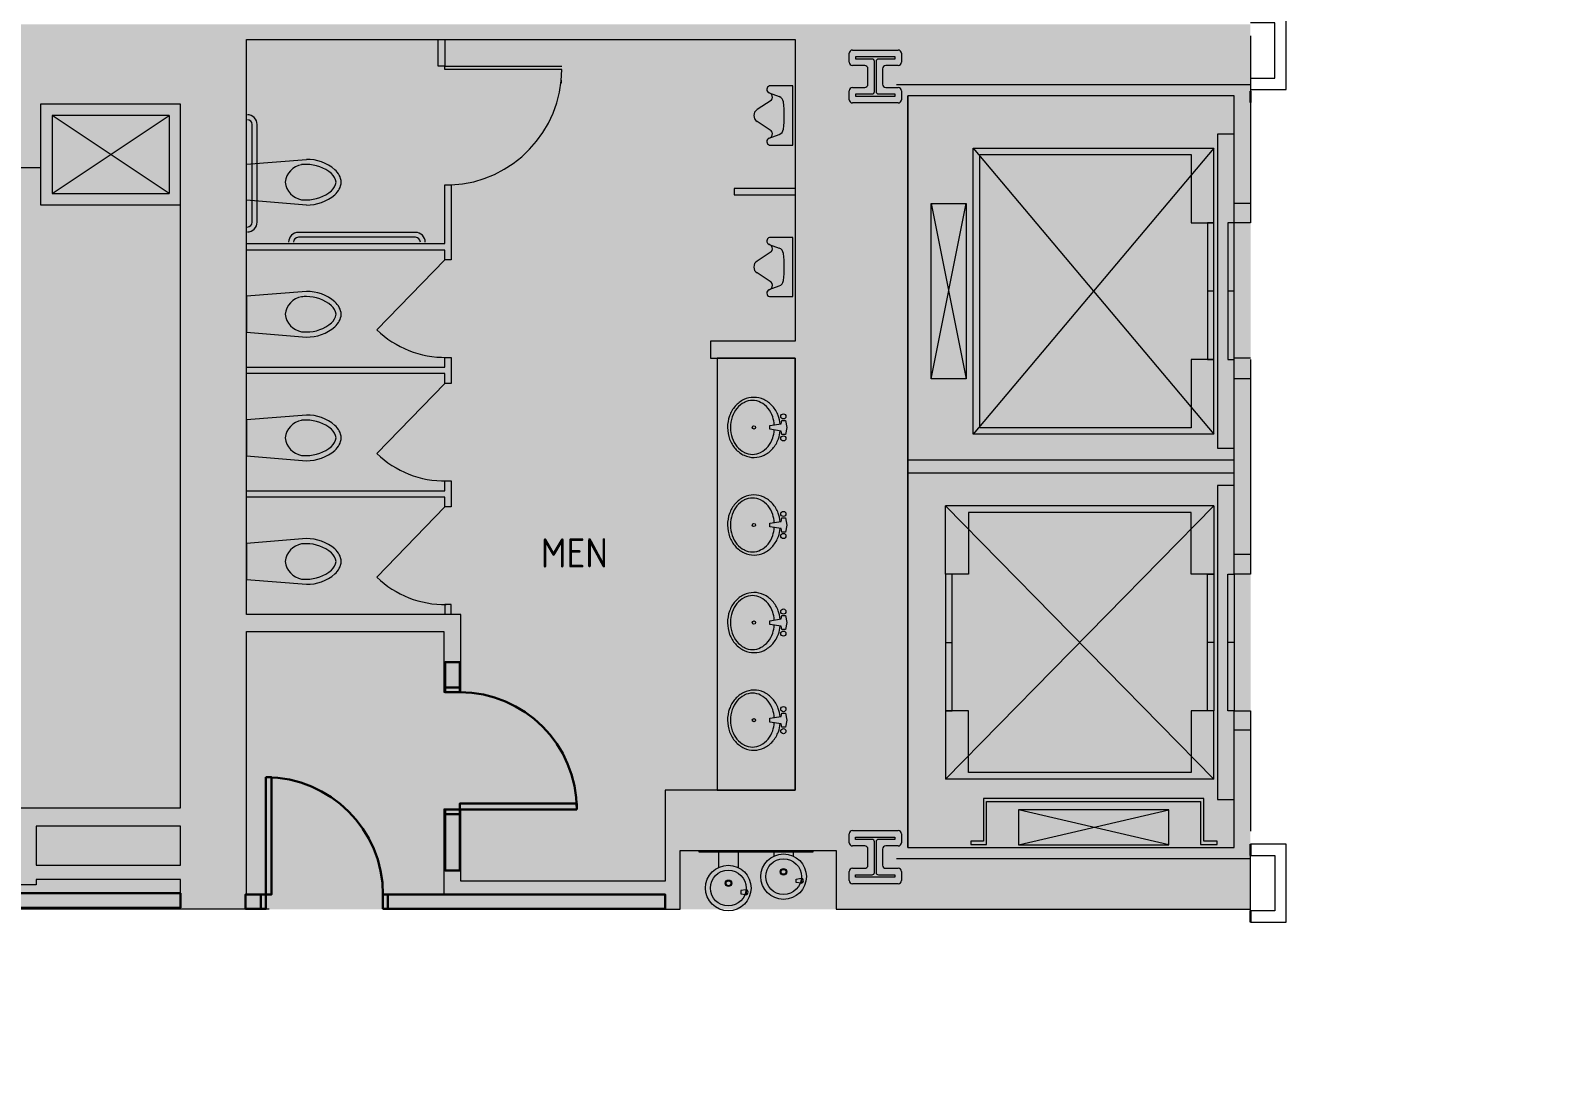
# Model space of a CAD drawing. Header units: inches. Extents: x 1724 to 6154, y -664 to 702.
# Drawn here: x 2659.6 to 3129, y -168.5 to 151.5 of the extents above; entities that cross this region are included whole.
import ezdxf

# ---------------------------------------------------------------- set-up
doc = ezdxf.new("R2010")
doc.units = ezdxf.units.IN
doc.header["$MEASUREMENT"] = 0
for name, color, linetype, lineweight in [('A-DETL-GENF', 92, 'Continuous', 9), ('A-DOOR', 250, 'Continuous', 9), ('A-WALL', 250, 'Continuous', 9), ('A-WALL-PATT', 111, 'Continuous', 13), ('B-BASE', 250, 'Continuous', 9), ('MA-2900-8th-120718_dwg', 250, 'Continuous', 9), ('NABCA_dwg', 8, 'Continuous', 9), ('WB-N-Part', 250, 'Continuous', 9)]:
    doc.layers.add(name, color=color, linetype=linetype, lineweight=lineweight)
doc.styles.add('ISOCP', font='isocp___.ttf', dxfattribs={"height": 9})

# ---------------------------------------------------------------- blocks, each defined once
blk = doc.blocks.new('NABCA_dwg_MA-2900-8th-120718_dwg-2391440-New Construction - Test Fit Plan-2421454-Reflected Ceiling Plan')
at = {"layer": 'A-DOOR'}
h = blk.add_hatch(color=256, dxfattribs=at)
h.paths.add_polyline_path([(-7315.45, -3329.91), (-7310.95, -3329.91), (-7310.95, -3328.41), (-7315.45, -3328.41)], flags=0)
h.paths.add_polyline_path([(-7310.95, -3292.41), (-7310.95, -3290.91), (-7315.45, -3290.91), (-7315.45, -3292.41), (-7315.08, -3292.41)], flags=0)
h = blk.add_hatch(color=256, dxfattribs=at)
h.paths.add_polyline_path([(-7333.07, -3359.04), (-7333.07, -3354.54), (-7334.57, -3354.54), (-7334.57, -3359.04)], flags=0)
h.paths.add_polyline_path([(-7370.57, -3359.04), (-7370.57, -3354.54), (-7372.07, -3354.54), (-7372.07, -3359.04)], flags=0)
at = {"layer": 'A-WALL-PATT', "lineweight": 9}
for points in [[(-7154.96, -3090.6), (-7067.83, -3090.6), (-7067.83, -3087.1), (-7537.19, -3087.1), (-7537.19, -3087.35), (-7759.87, -3087.35), (-7759.87, -3090.6), (-7173.2, -3090.6)], [(-7538.82, -3358.66), (-7396.82, -3358.66), (-7396.82, -3354.16), (-7538.82, -3354.16), (-7538.82, -3357.6)]]:
    blk.add_hatch(color=250, dxfattribs=at).paths.add_polyline_path(points, flags=0)
h = blk.add_hatch(color=250, dxfattribs=at)
h.paths.add_polyline_path([(-7310.95, -3347.16), (-7310.95, -3329.91), (-7315.45, -3329.91), (-7315.45, -3347.16)], flags=0)
h.paths.add_polyline_path([(-7315.45, -3290.91), (-7310.95, -3290.91), (-7310.95, -3283.16), (-7315.45, -3283.16)], flags=0)
h = blk.add_hatch(color=250, dxfattribs=at)
h.paths.add_polyline_path([(-7247.82, -3359.04), (-7247.82, -3354.54), (-7333.07, -3354.54), (-7333.07, -3359.04), (-7252.05, -3359.04)], flags=0)
h.paths.add_polyline_path([(-7376.57, -3359.04), (-7372.07, -3359.04), (-7372.07, -3354.54), (-7376.82, -3354.54), (-7376.82, -3359.04)], flags=0)
at = {"layer": 'B-BASE'}
h = blk.add_hatch(color=256, dxfattribs=at)
h.paths.add_polyline_path([(-7593.5, -3338.14), (-7593.5, -3342.64), (-7598.75, -3342.64), (-7598.75, -3338.14), (-7595, -3338.14)], flags=0)
h.paths.add_polyline_path([(-7376.82, -3359.1), (-7370.57, -3359.1), (-7370.57, -3359.04), (-7376.82, -3359.04), (-7376.82, -3354.54), (-7370.57, -3354.54), (-7370.57, -3354.48), (-7376.57, -3354.48), (-7376.57, -3273.73), (-7315.82, -3273.73), (-7315.82, -3292.39), (-7315.45, -3292.39), (-7315.45, -3283.16), (-7310.95, -3283.16), (-7310.95, -3292.39), (-7310.57, -3292.39), (-7310.57, -3268.48), (-7376.57, -3268.48), (-7376.57, -3091.73), (-7207.85, -3091.73), (-7207.85, -3184.5), (-7233.85, -3184.5), (-7233.85, -3189.75), (-7207.85, -3189.75), (-7207.85, -3322.48), (-7247.82, -3322.48), (-7247.82, -3350.48), (-7310.57, -3350.48), (-7310.57, -3328.39), (-7315.82, -3328.41), (-7315.82, -3354.48), (-7334.57, -3354.48), (-7334.57, -3354.54), (-7247.82, -3354.54), (-7247.82, -3359.04), (-7334.57, -3359.04), (-7334.57, -3359.1), (-7243.2, -3359.1), (-7243.2, -3341.1), (-7195.2, -3341.1), (-7195.2, -3359.1), (-7067.83, -3359.1), (-7067.83, -3298.1), (-7072.83, -3298.1), (-7072.83, -3340.1), (-7173.2, -3340.1), (-7173.2, -3225.1), (-7072.83, -3225.1), (-7072.83, -3256.1), (-7067.83, -3256.1), (-7067.83, -3190.1), (-7072.83, -3190.1), (-7072.83, -3221.1), (-7173.2, -3221.1), (-7173.2, -3109.1), (-7072.83, -3109.1), (-7072.83, -3148.1), (-7067.83, -3148.1), (-7067.83, -3090.6), (-7462.51, -3090.6), (-7462.51, -3091.48), (-7745.1, -3090.61), (-7745.11, -3090.6), (-7759.87, -3090.65), (-7759.87, -3091.1), (-7761.87, -3091.11), (-7761.87, -3182.48), (-7859, -3182.48), (-7859, -3354.54), (-7857.87, -3354.48), (-7857.87, -3187.1), (-7761.87, -3187.1), (-7761.87, -3354.48), (-7815.5, -3354.48), (-7815.5, -3354.54), (-7740.21, -3354.54), (-7740.21, -3116.1), (-7640.21, -3116.1), (-7640.17, -3354.54), (-7640, -3354.54), (-7640, -3359.04), (-7698.21, -3359.04), (-7698.21, -3359.1), (-7632.09, -3359.1), (-7632.09, -3350.85), (-7615.35, -3350.85), (-7615.35, -3359.1), (-7602.73, -3359.1), (-7602.73, -3356.45), (-7593.52, -3356.45), (-7593.52, -3356.39), (-7598.75, -3356.39), (-7598.75, -3351.89), (-7593.43, -3351.89), (-7593.43, -3351.83), (-7599.48, -3351.83), (-7599.48, -3342.7), (-7593.48, -3342.7), (-7593.5, -3338.08), (-7599.48, -3338.08), (-7599.48, -3131.23), (-7439.82, -3131.23), (-7439.82, -3142.6), (-7396.82, -3142.6), (-7396.82, -3327.98), (-7539.48, -3327.98), (-7539.48, -3338.08), (-7557.52, -3338.08), (-7557.5, -3342.7), (-7551.48, -3342.7), (-7551.48, -3351.83), (-7557.48, -3351.83), (-7557.48, -3356.45), (-7551.48, -3356.45), (-7551.48, -3359.1), (-7396.82, -3359.1)], flags=0)
h.paths.add_polyline_path([(-7815.5, -3359.1), (-7734.21, -3359.1), (-7734.25, -3359.04), (-7815.5, -3359.04)], flags=0)
h.paths.add_polyline_path([(-7538.82, -3354.16), (-7549.72, -3350.07), (-7549.98, -3350.33), (-7549.98, -3349.98), (-7537.13, -3349.98), (-7537.99, -3352.1)], flags=0)
h.paths.add_polyline_path([(-7396.82, -3358.66), (-7538.82, -3358.66), (-7538.82, -3354.16), (-7396.82, -3354.16), (-7396.82, -3354.54)], flags=0)
h.paths.add_polyline_path([(-7544.89, -3357.6), (-7549.98, -3357.6), (-7549.98, -3352.1), (-7538.82, -3354.16), (-7548.14, -3357.03), (-7547.22, -3357.2)], flags=0)
h.paths.add_polyline_path([(-7554.5, -3356.39), (-7557.37, -3356.39), (-7557.37, -3351.89), (-7554.5, -3351.92), (-7554.5, -3352.1)], flags=0)
h.paths.add_polyline_path([(-7310.95, -3347.16), (-7315.45, -3347.16), (-7315.45, -3328.41), (-7310.95, -3328.41), (-7310.95, -3341.39)], flags=0)
h.paths.add_polyline_path([(-7396.82, -3345.6), (-7441.17, -3345.6), (-7441.17, -3333.6), (-7396.82, -3333.6), (-7396.82, -3341.39)], flags=0)
h.paths.add_polyline_path([(-7465.31, -3345.6), (-7535.35, -3345.6), (-7535.35, -3333.6), (-7465.31, -3333.6), (-7465.31, -3340.94)], flags=0)
h.paths.add_polyline_path([(-7549.98, -3342.64), (-7557.5, -3342.64), (-7557.5, -3338.14), (-7542.25, -3338.14), (-7542.25, -3342.64), (-7547.22, -3342.64)], flags=0)
h.paths.add_polyline_path([(-7602.98, -3334.58), (-7626.98, -3334.58), (-7626.98, -3257.19), (-7602.98, -3257.19), (-7602.98, -3268.11)], flags=0)
h.paths.add_polyline_path([(-7632.09, -3253.69), (-7632.09, -3184.57), (-7604.32, -3184.57), (-7604.32, -3253.69), (-7626.98, -3253.69)], flags=0)
h.paths.add_polyline_path([(-7629.21, -3181.07), (-7629.21, -3115.13), (-7602.98, -3115.13), (-7602.98, -3181.07), (-7626.98, -3181.07)], flags=0)
h.paths.add_polyline_path([(-7757.21, -3171.83), (-7757.21, -3168.2), (-7749.21, -3143.68), (-7749.21, -3145.6), (-7756.1, -3168.2)], flags=0)
h.paths.add_polyline_path([(-7400.32, -3139.1), (-7436.32, -3139.1), (-7436.32, -3115.1), (-7400.32, -3115.1), (-7400.32, -3132.92)], flags=0)
h.paths.add_polyline_path([(-7599.48, -3125.6), (-7599.48, -3113.6), (-7463.01, -3113.6), (-7463.01, -3125.6), (-7599.32, -3125.6)], flags=0)
h.paths.add_polyline_path([(-7749.21, -3107.1), (-7752.84, -3107.1), (-7752.84, -3101.24), (-7747.86, -3107.1)], flags=0)
at = {"layer": 'A-DOOR', "color": 10, "lineweight": 30, "flags": 128}
for points in [[(-7315.45, -3290.91), (-7315.45, -3292.41), (-7310.95, -3292.41), (-7310.95, -3290.91)], [(-7370.57, -3318.54), (-7368.82, -3318.54), (-7368.82, -3354.54), (-7370.57, -3354.54)], [(-7310.95, -3329.91), (-7310.95, -3328.41), (-7315.45, -3328.41), (-7315.45, -3329.91)], [(-7274.95, -3328.41), (-7274.95, -3326.66), (-7310.95, -3326.66), (-7310.95, -3328.41)], [(-7372.07, -3354.54), (-7370.57, -3354.54), (-7370.57, -3359.04), (-7372.07, -3359.04)], [(-7334.57, -3359.04), (-7334.57, -3354.54), (-7333.07, -3354.54), (-7333.07, -3359.04)]]:
    blk.add_lwpolyline(points, close=True, dxfattribs=at)
at = {"layer": 'A-DOOR', "color": 10, "lineweight": 30}
for centre in [(-7310.95, -3328.41), (-7370.57, -3354.54)]:
    blk.add_arc(centre, 36, 0, 90, dxfattribs=at)
at = {"layer": 'A-WALL', "color": 10, "lineweight": 30}
for p, q in [((-7067.83, -3107.6), (-7067.83, -3111.1)), ((-7067.83, -3339.1), (-7067.83, -3342.6)), ((-7067.83, -3359.6), (-7067.83, -3363.1))]:
    blk.add_line(p, q, dxfattribs=at)
at = {"layer": 'A-WALL', "color": 10, "lineweight": 30, "flags": 128}
for points in [[(-7310.95, -3290.91), (-7310.95, -3283.16), (-7315.45, -3283.16), (-7315.45, -3290.91)], [(-7310.95, -3347.16), (-7310.95, -3329.91), (-7315.45, -3329.91), (-7315.45, -3347.16)], [(-7396.82, -3354.16), (-7538.82, -3354.16), (-7538.82, -3358.66), (-7396.82, -3358.66)], [(-7376.82, -3359.04), (-7372.07, -3359.04), (-7372.07, -3354.54), (-7376.82, -3354.54)], [(-7333.07, -3359.04), (-7247.82, -3359.04), (-7247.82, -3354.54), (-7333.07, -3354.54)]]:
    blk.add_lwpolyline(points, close=True, dxfattribs=at)
at = {"layer": 'B-BASE'}
for p, q in [((-7067.83, -3090.6), (-7067.83, -3107.6)), ((-7191.22, -3098.73), (-7191.22, -3095.98)), ((-7190.22, -3094.98), (-7176.18, -3094.98)), ((-7183.45, -3107.73), (-7183.45, -3098.48)), ((-7182.95, -3098.48), (-7182.95, -3107.73)), ((-7175.18, -3095.98), (-7175.18, -3098.73)), ((-7186.45, -3099.73), (-7190.22, -3099.73)), ((-7185.45, -3105.48), (-7185.45, -3100.73)), ((-7180.95, -3100.73), (-7180.95, -3105.48)), ((-7176.18, -3099.73), (-7179.95, -3099.73)), ((-7279.82, -3104.2), (-7279.82, -3105.2)), ((-7191.22, -3110.23), (-7191.22, -3107.48)), ((-7190.22, -3106.48), (-7186.45, -3106.48)), ((-7179.95, -3106.48), (-7176.18, -3106.48)), ((-7176.7, -3105.6), (-7067.83, -3105.6)), ((-7175.18, -3107.48), (-7175.18, -3110.23)), ((-7176.18, -3111.23), (-7190.22, -3111.23)), ((-7173.2, -3340.1), (-7173.2, -3109.1)), ((-7400.32, -3115.1), (-7436.32, -3115.1)), ((-7374.76, -3147.88), (-7374.76, -3117.88)), ((-7373.26, -3147.88), (-7373.26, -3117.88)), ((-7439.82, -3131.23), (-7599.48, -3131.23)), ((-7067.83, -3142.1), (-7072.83, -3142.1)), ((-7324.57, -3151.04), (-7360.57, -3151.04)), ((-7324.57, -3152.54), (-7360.57, -3152.54)), ((-7315.57, -3159.45), (-7336.44, -3181.01)), ((-7079.08, -3169.1), (-7081.08, -3169.1)), ((-7072.83, -3169.1), (-7074.83, -3169.1)), ((-7067.83, -3189.67), (-7072.83, -3189.67)), ((-7067.83, -3196.1), (-7072.83, -3196.1)), ((-7315.57, -3197.45), (-7336.44, -3219.01)), ((-7072.83, -3221.1), (-7173.2, -3221.1)), ((-7072.83, -3225.1), (-7173.2, -3225.1)), ((-7315.57, -3235.45), (-7336.44, -3257.01)), ((-7079.08, -3235.1), (-7161.58, -3235.1)), ((-7067.83, -3250.1), (-7072.83, -3250.1)), ((-7161.58, -3277.1), (-7159.58, -3277.1)), ((-7079.08, -3277.1), (-7081.08, -3277.1)), ((-7072.83, -3277.1), (-7074.83, -3277.1)), ((-7067.83, -3304.1), (-7072.83, -3304.1)), ((-7191.24, -3338.66), (-7191.24, -3335.91)), ((-7190.24, -3334.91), (-7176.16, -3334.91)), ((-7175.16, -3335.91), (-7175.16, -3338.66)), ((-7186.45, -3339.66), (-7190.24, -3339.66)), ((-7185.45, -3345.54), (-7185.45, -3340.66)), ((-7183.45, -3347.79), (-7183.45, -3338.41)), ((-7182.95, -3338.41), (-7182.95, -3347.79)), ((-7180.95, -3340.66), (-7180.95, -3345.54)), ((-7176.16, -3339.66), (-7179.95, -3339.66)), ((-7190.24, -3346.54), (-7186.45, -3346.54)), ((-7179.95, -3346.54), (-7176.16, -3346.54)), ((-7067.83, -3343.6), (-7176.7, -3343.6)), ((-7191.24, -3350.29), (-7191.24, -3347.54)), ((-7176.16, -3351.29), (-7190.24, -3351.29)), ((-7175.16, -3347.54), (-7175.16, -3350.29)), ((-7370.57, -3359.1), (-7370.57, -3359.04))]:
    blk.add_line(p, q, dxfattribs=at)
at = {"layer": 'B-BASE', "flags": 128}
for points in [[(-7310.95, -3292.39), (-7310.57, -3292.39), (-7310.57, -3268.48), (-7376.57, -3268.48), (-7376.57, -3091.73), (-7207.85, -3091.73), (-7207.85, -3184.5), (-7233.85, -3184.5), (-7233.85, -3189.75), (-7207.85, -3189.75), (-7207.85, -3322.48), (-7207.85, -3189.75), (-7231.85, -3189.75), (-7231.85, -3322.48), (-7207.85, -3322.48), (-7247.82, -3322.48), (-7247.82, -3350.48), (-7310.57, -3350.48), (-7310.57, -3328.39), (-7315.82, -3328.39), (-7315.82, -3354.48), (-7334.57, -3354.48), (-7334.57, -3354.54)], [(-7315.57, -3091.73), (-7315.57, -3099.95), (-7317.57, -3099.95), (-7317.57, -3091.73)], [(-7184.2, -3097.73), (-7189.22, -3097.73), (-7189.22, -3096.98), (-7177.18, -3096.98), (-7177.18, -3097.73), (-7182.2, -3097.73)], [(-7279.57, -3100.95), (-7315.57, -3100.95), (-7315.57, -3099.95), (-7279.57, -3099.95)], [(-7369.51, -3359.1), (-7551.48, -3359.1), (-7551.48, -3356.45), (-7557.48, -3356.45), (-7557.48, -3351.83), (-7551.48, -3351.83), (-7551.48, -3342.7), (-7557.52, -3342.7), (-7557.52, -3338.08), (-7539.48, -3338.08), (-7539.48, -3327.98), (-7396.82, -3327.98), (-7396.82, -3143.4), (-7396.82, -3112.4), (-7396.82, -3111.6), (-7439.82, -3111.6), (-7439.82, -3142.6), (-7396.82, -3142.6)], [(-7182.2, -3108.48), (-7177.18, -3108.48), (-7177.18, -3109.23), (-7189.22, -3109.23), (-7189.22, -3108.48), (-7184.2, -3108.48)], [(-7067.83, -3111.1), (-7067.83, -3113.6), (-7067.83, -3148.1), (-7072.83, -3148.1), (-7074.83, -3148.1), (-7074.83, -3190.1), (-7072.83, -3190.1), (-7072.83, -3148.1), (-7072.83, -3109.1), (-7173.2, -3109.1), (-7173.2, -3340.1), (-7072.83, -3340.1), (-7072.83, -3298.1), (-7074.83, -3298.1), (-7074.83, -3256.1), (-7072.83, -3256.1), (-7072.83, -3298.1), (-7067.83, -3298.1), (-7067.83, -3335.1)], [(-7436.32, -3139.1), (-7400.32, -3115.1), (-7400.32, -3139.1), (-7436.32, -3115.1), (-7436.32, -3139.1), (-7400.32, -3139.1)], [(-7072.83, -3120.83), (-7077.95, -3120.83), (-7077.95, -3169.1), (-7077.95, -3217.37), (-7072.83, -3217.37)], [(-7153.08, -3125.1), (-7079.08, -3213.1), (-7153.08, -3213.1), (-7153.08, -3125.1), (-7079.08, -3125.1), (-7153.08, -3213.1)], [(-7079.08, -3213.1), (-7079.08, -3190.1), (-7086.08, -3190.1), (-7086.08, -3211.1), (-7151.08, -3211.1), (-7151.08, -3127.1), (-7086.08, -3127.1), (-7086.08, -3148.1), (-7079.08, -3148.1), (-7079.08, -3125.1)], [(-7376.57, -3154.45), (-7315.57, -3154.45), (-7315.57, -3136.45), (-7313.57, -3136.45), (-7313.57, -3159.45), (-7315.57, -3159.45), (-7315.57, -3156.45), (-7376.57, -3156.45)], [(-7207.85, -3137.49), (-7226.6, -3137.49), (-7226.6, -3139.49), (-7207.85, -3139.49)], [(-7166.02, -3196.1), (-7166.02, -3142.1), (-7155.27, -3196.1)], [(-7166.02, -3142.1), (-7155.29, -3142.1), (-7155.29, -3196.1), (-7166.02, -3196.1), (-7155.27, -3142.1)], [(-7376.57, -3192.45), (-7315.57, -3192.45), (-7315.57, -3189.45), (-7313.57, -3189.45), (-7313.57, -3197.45), (-7315.57, -3197.45), (-7315.57, -3194.45), (-7376.57, -3194.45)], [(-7067.83, -3190.1), (-7067.83, -3256.1), (-7072.83, -3256.1), (-7072.83, -3190.1)], [(-7376.57, -3230.45), (-7315.57, -3230.45), (-7315.57, -3227.45), (-7313.57, -3227.45), (-7313.57, -3235.45), (-7315.57, -3235.45), (-7315.57, -3232.45), (-7376.57, -3232.45)], [(-7072.83, -3228.83), (-7077.95, -3228.83), (-7077.95, -3277.1), (-7077.95, -3325.37), (-7072.83, -3325.37)], [(-7079.08, -3319.1), (-7161.58, -3319.1), (-7079.08, -3235.1), (-7079.08, -3256.1), (-7086.08, -3256.1), (-7086.08, -3237.1), (-7154.58, -3237.1), (-7154.58, -3256.1), (-7161.58, -3256.1), (-7161.58, -3235.1), (-7079.08, -3319.1), (-7079.08, -3298.1), (-7081.08, -3298.1), (-7081.08, -3256.1), (-7079.08, -3256.1), (-7079.08, -3298.1), (-7086.08, -3298.1), (-7086.08, -3317.1), (-7154.58, -3317.1), (-7154.58, -3298.1), (-7161.58, -3298.1), (-7161.58, -3319.1)], [(-7313.57, -3268.48), (-7313.57, -3265.48), (-7315.57, -3265.48), (-7315.57, -3268.48)], [(-7370.57, -3354.54), (-7370.57, -3354.48), (-7376.57, -3354.48), (-7376.57, -3273.73), (-7315.82, -3273.73), (-7315.82, -3292.39), (-7315.45, -3292.39)], [(-7139.18, -3339.31), (-7092.97, -3339.31), (-7139.18, -3328.56)], [(-7092.97, -3339.31), (-7092.97, -3328.58), (-7139.18, -3328.58), (-7139.18, -3339.31), (-7092.97, -3328.56)], [(-7184.2, -3337.66), (-7189.24, -3337.66), (-7189.24, -3336.91), (-7177.16, -3336.91), (-7177.16, -3337.66), (-7182.2, -3337.66)], [(-7334.57, -3359.04), (-7334.57, -3359.1), (-7243.2, -3359.1), (-7243.2, -3341.1), (-7195.2, -3341.1), (-7195.2, -3359.1), (-7165.93, -3359.1), (-7067.83, -3359.1)], [(-7067.83, -3359.6), (-7067.83, -3354.1), (-7067.83, -3342.6)], [(-7396.82, -3354.16), (-7396.82, -3349.98), (-7441.17, -3349.98), (-7441.17, -3351.6), (-7465.31, -3351.6), (-7465.31, -3349.98), (-7549.98, -3349.98), (-7549.98, -3357.6), (-7538.82, -3357.6)], [(-7182.2, -3348.54), (-7177.16, -3348.54), (-7177.16, -3349.29), (-7189.24, -3349.29), (-7189.24, -3348.54), (-7184.2, -3348.54)]]:
    blk.add_lwpolyline(points, dxfattribs=at)
for points in [[(-7079.08, -3148.1), (-7081.08, -3148.1), (-7081.08, -3190.1), (-7079.08, -3190.1)], [(-7161.58, -3298.1), (-7159.58, -3298.1), (-7159.58, -3256.1), (-7161.58, -3256.1)], [(-7116.08, -3325.03), (-7149.96, -3325.03), (-7149.96, -3338.17), (-7153.84, -3338.17), (-7153.84, -3339.17), (-7148.96, -3339.17), (-7148.96, -3326.03), (-7116.08, -3326.03), (-7083.19, -3326.03), (-7083.19, -3339.17), (-7078.07, -3339.17), (-7078.07, -3338.17), (-7082.19, -3338.17), (-7082.19, -3325.03)], [(-7396.82, -3345.6), (-7396.82, -3333.6), (-7441.17, -3333.6), (-7441.17, -3345.6)]]:
    blk.add_lwpolyline(points, close=True, dxfattribs=at)
at = {"layer": 'B-BASE'}
for centre, radius, start, end in [((-7190.22, -3095.98), 1, 90, 180), ((-7184.2, -3098.48), 0.75, 0, 90), ((-7182.2, -3098.48), 0.75, 90, 180), ((-7176.18, -3095.98), 1, 0, 90), ((-7315.32, -3100.75), 35.75, 272.803, 359.6698), ((-7190.22, -3098.73), 1, 180, 270), ((-7186.45, -3100.73), 1, 0, 90), ((-7179.95, -3100.73), 1, 90, 180), ((-7176.18, -3098.73), 1, 270, 0), ((-7190.22, -3107.48), 1, 90, 180), ((-7186.45, -3105.48), 1, 270, 0), ((-7184.2, -3107.73), 0.75, 270, 0), ((-7182.2, -3107.73), 0.75, 180, 270), ((-7179.95, -3105.48), 1, 180, 270), ((-7176.18, -3107.48), 1, 0, 90), ((-7190.22, -3110.23), 1, 180, 270), ((-7176.18, -3110.23), 1, 270, 0), ((-7376.26, -3117.88), 3, 0, 90), ((-7376.26, -3117.88), 1.5, 0, 90), ((-7376.26, -3147.88), 1.5, 270, 0), ((-7376.26, -3147.88), 3, 270, 0), ((-7360.57, -3154.04), 3, 90, 180), ((-7360.57, -3154.04), 1.5, 90, 180), ((-7324.57, -3154.04), 3, 0, 90), ((-7324.57, -3154.04), 1.5, 0, 90), ((-7315.57, -3159.45), 30, 225.9307, 270.9307), ((-7315.57, -3197.45), 30, 225.9307, 270.9307), ((-7315.57, -3235.45), 30, 225.9307, 270.9307), ((-7190.24, -3335.91), 1, 90, 180), ((-7184.2, -3338.41), 0.75, 0, 90), ((-7182.2, -3338.41), 0.75, 90, 180), ((-7176.16, -3335.91), 1, 0, 90), ((-7190.24, -3338.66), 1, 180, 270), ((-7186.45, -3340.66), 1, 0, 90), ((-7179.95, -3340.66), 1, 90, 180), ((-7176.16, -3338.66), 1, 270, 0), ((-7190.24, -3347.54), 1, 90, 180), ((-7186.45, -3345.54), 1, 270, 0), ((-7179.95, -3345.54), 1, 180, 270), ((-7176.16, -3347.54), 1, 0, 90), ((-7190.24, -3350.29), 1, 180, 270), ((-7184.2, -3347.79), 0.75, 270, 0), ((-7182.2, -3347.79), 0.75, 180, 270), ((-7176.16, -3350.29), 1, 270, 0)]:
    blk.add_arc(centre, radius, start, end, dxfattribs=at)
at = {"layer": 'MA-2900-8th-120718_dwg'}
for p, q in [((-7215.19, -3110.44), (-7219.5, -3113.29)), ((-7215.78, -3108.15), (-7212.72, -3109.29)), ((-7215.19, -3119.77), (-7219.5, -3116.93)), ((-7215.78, -3122.07), (-7212.72, -3120.92)), ((-7215.78, -3154.72), (-7212.72, -3155.87)), ((-7215.19, -3157.02), (-7219.5, -3159.86)), ((-7215.19, -3166.35), (-7219.5, -3163.5)), ((-7215.78, -3168.64), (-7212.72, -3167.5)), ((-7231.39, -3341.6), (-7231.39, -3346.28)), ((-7225.39, -3341.6), (-7225.39, -3346.28)), ((-7214.39, -3341.6), (-7214.39, -3342.78)), ((-7208.39, -3341.6), (-7208.39, -3342.78))]:
    blk.add_line(p, q, dxfattribs=at)
at = {"layer": 'MA-2900-8th-120718_dwg', "flags": 128}
for points in [[(-7215.7, -3124.2), (-7208.59, -3124.2), (-7208.59, -3115.11), (-7208.59, -3106.01), (-7215.7, -3106.01)], [(-7358.11, -3142.62), (-7376.57, -3141.13), (-7376.57, -3130.07), (-7358.11, -3128.58)], [(-7215.7, -3170.78), (-7208.59, -3170.78), (-7208.59, -3161.68), (-7208.59, -3152.59), (-7215.7, -3152.59)], [(-7358.11, -3169.18), (-7376.57, -3170.67), (-7376.57, -3181.73), (-7358.11, -3183.22)], [(-7358.11, -3207.18), (-7376.57, -3208.67), (-7376.57, -3219.73), (-7358.11, -3221.22)], [(-7358.11, -3245.18), (-7376.57, -3246.67), (-7376.57, -3257.73), (-7358.11, -3259.22)]]:
    blk.add_lwpolyline(points, dxfattribs=at)
for points in [[(-7215.57, -3211.56), (-7215.57, -3210.42), (-7212.15, -3209.87), (-7211.88, -3208.82), (-7210.79, -3208.82), (-7210.42, -3210.99), (-7210.79, -3213.16), (-7211.88, -3213.16), (-7212.15, -3212.11)], [(-7215.57, -3241.56), (-7215.57, -3240.42), (-7212.15, -3239.87), (-7211.88, -3238.82), (-7210.79, -3238.82), (-7210.42, -3240.99), (-7210.79, -3243.16), (-7211.88, -3243.16), (-7212.15, -3242.11)], [(-7215.57, -3271.56), (-7215.57, -3270.42), (-7212.15, -3269.87), (-7211.88, -3268.82), (-7210.79, -3268.82), (-7210.42, -3270.99), (-7210.79, -3273.16), (-7211.88, -3273.16), (-7212.15, -3272.11)], [(-7215.57, -3301.56), (-7215.57, -3300.42), (-7212.15, -3299.87), (-7211.88, -3298.82), (-7210.79, -3298.82), (-7210.42, -3300.99), (-7210.79, -3303.16), (-7211.88, -3303.16), (-7212.15, -3302.11)], [(-7237.39, -3341.1), (-7202.39, -3341.1), (-7202.39, -3341.6), (-7237.39, -3341.6)], [(-7207.53, -3349.85), (-7206.03, -3349.6), (-7205.83, -3349.85), (-7205.83, -3350.85), (-7206.03, -3351.1), (-7207.53, -3350.85)], [(-7223.03, -3353.1), (-7224.53, -3353.35), (-7224.53, -3354.35), (-7223.03, -3354.6), (-7222.83, -3354.35), (-7222.83, -3353.35)]]:
    blk.add_lwpolyline(points, close=True, dxfattribs=at)
at = {"layer": 'MA-2900-8th-120718_dwg'}
for centre, radius in [((-7220.51, -3210.99), 0.5), ((-7211.46, -3207.6), 0.787), ((-7211.46, -3214.37), 0.787), ((-7211.46, -3237.6), 0.787), ((-7220.51, -3240.99), 0.5), ((-7211.46, -3244.37), 0.787), ((-7211.46, -3267.6), 0.787), ((-7220.51, -3270.99), 0.5), ((-7211.46, -3274.37), 0.787), ((-7211.46, -3297.6), 0.787), ((-7220.51, -3300.99), 0.5), ((-7211.46, -3304.37), 0.787), ((-7211.39, -3349.1), 7), ((-7228.39, -3352.6), 7), ((-7228.39, -3352.6), 5.5), ((-7211.39, -3349.1), 5.5), ((-7211.39, -3347.6), 1), ((-7211.39, -3347.6), 0.75), ((-7228.33, -3351.13), 1), ((-7228.33, -3351.13), 0.75)]:
    blk.add_circle(centre, radius, dxfattribs=at)
for centre, radius, start, end in [((-7215.43, -3107.09), 1.11, 103.7769, 251.6863), ((-7216.23, -3109.51), 1.44, 38.2335, 71.6863), ((-7216.2, -3109.48), 1.39, 316.4417, 38.2335), ((-7213.42, -3111.17), 2, 6.7358, 69.5392), ((-7249.09, -3115.38), 37.93, 0.4105, 6.7358), ((-7218.66, -3114.95), 1.86, 116.8224, 184.8537), ((-7218.66, -3115.26), 1.86, 175.1463, 243.1776), ((-7249.09, -3114.83), 37.93, 353.2642, 359.5895), ((-7216.23, -3120.7), 1.44, 288.3137, 321.7665), ((-7216.2, -3120.73), 1.39, 321.7665, 43.5583), ((-7213.42, -3119.05), 2, 290.4608, 353.2642), ((-7215.43, -3123.12), 1.11, 108.3137, 256.2231), ((-7358.49, -3136.29), 6.17, 100.0736, 173.6139), ((-7357.77, -3169.35), 39.18, 90.47, 92.6224), ((-7357.92, -3141.66), 13.08, 49.1906, 90.8431), ((-7357.92, -3141.66), 11.49, 49.1906, 90.8431), ((-7358.49, -3134.91), 6.17, 186.3861, 259.9264), ((-7353.16, -3136.16), 4.22, 7.5933, 49.1906), ((-7353.16, -3135.04), 4.22, 310.8094, 352.4067), ((-7353.16, -3136.16), 5.81, 5.5091, 49.1906), ((-7353.16, -3135.04), 5.81, 310.8094, 354.4909), ((-7357.92, -3129.54), 13.08, 269.1568, 310.8094), ((-7357.92, -3129.54), 11.49, 269.1568, 310.8094), ((-7357.77, -3101.85), 39.18, 267.3775, 269.53), ((-7215.43, -3153.67), 1.11, 103.7769, 251.6863), ((-7216.23, -3156.09), 1.44, 38.2335, 71.6863), ((-7216.2, -3156.06), 1.39, 316.4417, 38.2335), ((-7213.42, -3157.74), 2, 6.7358, 69.5392), ((-7249.09, -3161.95), 37.93, 0.4105, 6.7358), ((-7218.66, -3161.52), 1.86, 116.8224, 184.8537), ((-7218.66, -3161.84), 1.86, 175.1463, 243.1776), ((-7249.09, -3161.41), 37.93, 353.2642, 359.5895), ((-7215.43, -3169.7), 1.11, 108.3137, 256.2231), ((-7216.23, -3167.28), 1.44, 288.3137, 321.7665), ((-7216.2, -3167.31), 1.39, 321.7665, 43.5583), ((-7213.42, -3165.62), 2, 290.4608, 353.2642), ((-7358.49, -3176.89), 6.17, 100.0736, 173.6139), ((-7357.77, -3209.95), 39.18, 90.47, 92.6225), ((-7357.92, -3182.26), 13.08, 49.1906, 90.8432), ((-7357.92, -3182.26), 11.49, 49.1906, 90.8432), ((-7353.16, -3176.76), 4.22, 7.5933, 49.1906), ((-7353.16, -3176.76), 5.81, 5.5091, 49.1906), ((-7358.49, -3175.52), 6.17, 186.3861, 259.9264), ((-7353.16, -3175.64), 4.22, 310.8094, 352.4067), ((-7353.16, -3175.64), 5.81, 310.8094, 354.4909), ((-7357.77, -3142.46), 39.18, 267.3776, 269.53), ((-7357.92, -3170.14), 13.08, 269.1569, 310.8094), ((-7357.92, -3170.14), 11.49, 269.1569, 310.8094), ((-7220.51, -3208.93), 7.18, 90.3147, 115.5284), ((-7220.51, -3208.93), 7.18, 65.1011, 90.3147), ((-7219.29, -3210.57), 9.26, 138.9765, 160.2937), ((-7219.21, -3210.43), 8.39, 140.8524, 161.3662), ((-7220.03, -3209.92), 8.28, 115.5284, 138.9765), ((-7220.27, -3209.56), 7.02, 116.9681, 140.8524), ((-7220.95, -3208.23), 5.53, 90, 116.9681), ((-7220.95, -3208.23), 5.53, 63.0319, 90), ((-7221.62, -3209.56), 7.02, 39.1476, 63.0319), ((-7220.97, -3209.93), 8.28, 41.6529, 65.1011), ((-7222.68, -3210.43), 8.39, 18.6338, 39.1476), ((-7221.7, -3210.58), 9.26, 20.3357, 41.6529), ((-7358.49, -3214.89), 6.17, 100.0736, 173.6139), ((-7357.77, -3247.95), 39.18, 90.47, 92.6225), ((-7357.92, -3220.26), 13.08, 49.1906, 90.8432), ((-7357.92, -3220.26), 11.49, 49.1906, 90.8432), ((-7353.16, -3214.76), 5.81, 5.5091, 49.1906), ((-7218.14, -3210.98), 10.48, 160.2937, 180.3147), ((-7218.14, -3210.98), 10.48, 180.3147, 200.3357), ((-7217.54, -3210.99), 10.15, 161.3662, 180), ((-7217.54, -3210.99), 10.15, 180, 198.6338), ((-7224.35, -3210.99), 10.15, 4.4347, 18.6338), ((-7222.85, -3211), 10.48, 5.9826, 20.3357), ((-7358.49, -3213.52), 6.17, 186.3861, 259.9264), ((-7353.16, -3214.76), 4.22, 7.5933, 49.1906), ((-7353.16, -3213.64), 4.22, 310.8094, 352.4067), ((-7353.16, -3213.64), 5.81, 310.8094, 354.4909), ((-7219.29, -3211.4), 9.26, 200.3357, 221.6529), ((-7219.21, -3211.55), 8.39, 198.6338, 219.1476), ((-7222.68, -3211.55), 8.39, 320.8524, 341.3662), ((-7224.35, -3210.99), 10.15, 341.3662, 355.5653), ((-7221.7, -3211.42), 9.26, 318.9765, 340.2937), ((-7222.85, -3211), 10.48, 340.2937, 354.1778), ((-7357.77, -3180.46), 39.18, 267.3776, 269.53), ((-7357.92, -3208.14), 13.08, 269.1569, 310.8094), ((-7357.92, -3208.14), 11.49, 269.1569, 310.8094), ((-7220.02, -3212.05), 8.28, 221.6529, 245.1011), ((-7220.27, -3212.41), 7.02, 219.1476, 243.0319), ((-7220.48, -3213.05), 7.18, 245.1011, 270.3147), ((-7220.95, -3213.74), 5.53, 243.0319, 270), ((-7220.95, -3213.74), 5.53, 270, 296.9681), ((-7220.48, -3213.05), 7.18, 270.3147, 295.5284), ((-7221.62, -3212.41), 7.02, 296.9681, 320.8524), ((-7220.96, -3212.06), 8.28, 295.5284, 318.9765), ((-7219.29, -3240.57), 9.26, 138.9765, 160.2937), ((-7220.03, -3239.92), 8.28, 115.5284, 138.9765), ((-7220.27, -3239.56), 7.02, 116.9681, 140.8524), ((-7220.51, -3238.93), 7.18, 90.3147, 115.5284), ((-7220.95, -3238.23), 5.53, 90, 116.9681), ((-7220.95, -3238.23), 5.53, 63.0319, 90), ((-7220.51, -3238.93), 7.18, 65.1011, 90.3147), ((-7221.62, -3239.56), 7.02, 39.1476, 63.0319), ((-7220.97, -3239.93), 8.28, 41.6529, 65.1011), ((-7221.7, -3240.58), 9.26, 20.3357, 41.6529), ((-7218.14, -3240.98), 10.48, 160.2937, 180.3147), ((-7217.54, -3240.99), 10.15, 161.3662, 180), ((-7219.21, -3240.43), 8.39, 140.8524, 161.3662), ((-7222.68, -3240.43), 8.39, 18.6338, 39.1476), ((-7224.35, -3240.99), 10.15, 4.4347, 18.6338), ((-7222.85, -3241), 10.48, 5.9826, 20.3357), ((-7218.14, -3240.98), 10.48, 180.3147, 200.3357), ((-7217.54, -3240.99), 10.15, 180, 198.6338), ((-7224.35, -3240.99), 10.15, 341.3662, 355.5653), ((-7222.85, -3241), 10.48, 340.2937, 354.1778), ((-7358.49, -3252.89), 6.17, 100.0736, 173.6139), ((-7357.77, -3285.95), 39.18, 90.47, 92.6225), ((-7357.92, -3258.26), 13.08, 49.1906, 90.8432), ((-7357.92, -3258.26), 11.49, 49.1906, 90.8432), ((-7353.16, -3252.76), 5.81, 5.5091, 49.1906), ((-7219.29, -3241.4), 9.26, 200.3357, 221.6529), ((-7219.21, -3241.55), 8.39, 198.6338, 219.1476), ((-7220.02, -3242.05), 8.28, 221.6529, 245.1011), ((-7220.27, -3242.41), 7.02, 219.1476, 243.0319), ((-7220.95, -3243.74), 5.53, 243.0319, 270), ((-7220.95, -3243.74), 5.53, 270, 296.9681), ((-7221.62, -3242.41), 7.02, 296.9681, 320.8524), ((-7220.96, -3242.06), 8.28, 295.5284, 318.9765), ((-7222.68, -3241.55), 8.39, 320.8524, 341.3662), ((-7221.7, -3241.42), 9.26, 318.9765, 340.2937), ((-7358.49, -3251.52), 6.17, 186.3861, 259.9264), ((-7353.16, -3252.76), 4.22, 7.5933, 49.1906), ((-7353.16, -3251.64), 4.22, 310.8094, 352.4067), ((-7353.16, -3251.64), 5.81, 310.8094, 354.4909), ((-7220.48, -3243.05), 7.18, 245.1011, 270.3147), ((-7220.48, -3243.05), 7.18, 270.3147, 295.5284), ((-7357.77, -3218.46), 39.18, 267.3776, 269.53), ((-7357.92, -3246.14), 13.08, 269.1569, 310.8094), ((-7357.92, -3246.14), 11.49, 269.1569, 310.8094), ((-7220.03, -3269.92), 8.28, 115.5284, 138.9765), ((-7220.51, -3268.93), 7.18, 90.3147, 115.5284), ((-7220.95, -3268.23), 5.53, 90, 116.9681), ((-7220.95, -3268.23), 5.53, 63.0319, 90), ((-7220.51, -3268.93), 7.18, 65.1011, 90.3147), ((-7220.97, -3269.93), 8.28, 41.6529, 65.1011), ((-7218.14, -3270.98), 10.48, 160.2937, 180.3147), ((-7219.29, -3270.57), 9.26, 138.9765, 160.2937), ((-7219.21, -3270.43), 8.39, 140.8524, 161.3662), ((-7220.27, -3269.56), 7.02, 116.9681, 140.8524), ((-7221.62, -3269.56), 7.02, 39.1476, 63.0319), ((-7222.68, -3270.43), 8.39, 18.6338, 39.1476), ((-7221.7, -3270.58), 9.26, 20.3357, 41.6529), ((-7222.85, -3271), 10.48, 5.9826, 20.3357), ((-7218.14, -3270.98), 10.48, 180.3147, 200.3357), ((-7217.54, -3270.99), 10.15, 161.3662, 180), ((-7217.54, -3270.99), 10.15, 180, 198.6338), ((-7224.35, -3270.99), 10.15, 4.4347, 18.6338), ((-7224.35, -3270.99), 10.15, 341.3662, 355.5653), ((-7222.85, -3271), 10.48, 340.2937, 354.1778), ((-7219.29, -3271.4), 9.26, 200.3357, 221.6529), ((-7219.21, -3271.55), 8.39, 198.6338, 219.1476), ((-7220.27, -3272.41), 7.02, 219.1476, 243.0319), ((-7221.62, -3272.41), 7.02, 296.9681, 320.8524), ((-7222.68, -3271.55), 8.39, 320.8524, 341.3662), ((-7221.7, -3271.42), 9.26, 318.9765, 340.2937), ((-7220.02, -3272.05), 8.28, 221.6529, 245.1011), ((-7220.48, -3273.05), 7.18, 245.1011, 270.3147), ((-7220.95, -3273.74), 5.53, 243.0319, 270), ((-7220.95, -3273.74), 5.53, 270, 296.9681), ((-7220.48, -3273.05), 7.18, 270.3147, 295.5284), ((-7220.96, -3272.06), 8.28, 295.5284, 318.9765), ((-7219.29, -3300.57), 9.26, 138.9765, 160.2937), ((-7219.21, -3300.43), 8.39, 140.8524, 161.3662), ((-7220.03, -3299.92), 8.28, 115.5284, 138.9765), ((-7220.27, -3299.56), 7.02, 116.9681, 140.8524), ((-7220.51, -3298.93), 7.18, 90.3147, 115.5284), ((-7220.95, -3298.23), 5.53, 90, 116.9681), ((-7220.95, -3298.23), 5.53, 63.0319, 90), ((-7220.51, -3298.93), 7.18, 65.1011, 90.3147), ((-7221.62, -3299.56), 7.02, 39.1476, 63.0319), ((-7220.97, -3299.93), 8.28, 41.6529, 65.1011), ((-7222.68, -3300.43), 8.39, 18.6338, 39.1476), ((-7221.7, -3300.58), 9.26, 20.3357, 41.6529), ((-7218.14, -3300.98), 10.48, 160.2937, 180.3147), ((-7217.54, -3300.99), 10.15, 161.3662, 180), ((-7224.35, -3300.99), 10.15, 4.4347, 18.6338), ((-7222.85, -3301), 10.48, 5.9826, 20.3357), ((-7218.14, -3300.98), 10.48, 180.3147, 200.3357), ((-7219.29, -3301.4), 9.26, 200.3357, 221.6529), ((-7217.54, -3300.99), 10.15, 180, 198.6338), ((-7219.21, -3301.55), 8.39, 198.6338, 219.1476), ((-7222.68, -3301.55), 8.39, 320.8524, 341.3662), ((-7224.35, -3300.99), 10.15, 341.3662, 355.5653), ((-7221.7, -3301.42), 9.26, 318.9765, 340.2937), ((-7222.85, -3301), 10.48, 340.2937, 354.1778), ((-7220.02, -3302.05), 8.28, 221.6529, 245.1011), ((-7220.27, -3302.41), 7.02, 219.1476, 243.0319), ((-7220.48, -3303.05), 7.18, 245.1011, 270.3147), ((-7220.95, -3303.74), 5.53, 243.0319, 270), ((-7220.95, -3303.74), 5.53, 270, 296.9681), ((-7220.48, -3303.05), 7.18, 270.3147, 295.5284), ((-7221.62, -3302.41), 7.02, 296.9681, 320.8524), ((-7220.96, -3302.06), 8.28, 295.5284, 318.9765), ((-7206.03, -3350.35), 0.75, 270.0012, 89.9988), ((-7223.03, -3353.85), 0.75, 270.0012, 89.9988)]:
    blk.add_arc(centre, radius, start, end, dxfattribs=at)
at = {"layer": 'WB-N-Part', "flags": 128}
for points in [[(-7067.83, -3107.1), (-7056.83, -3107.1), (-7056.83, -3083.1), (-7062.33, -3083.1)], [(-7067.83, -3103.6), (-7060.33, -3103.6), (-7060.33, -3086.6), (-7067.83, -3086.6)], [(-7067.83, -3363.1), (-7056.83, -3363.1), (-7056.83, -3339.1), (-7067.83, -3339.1)], [(-7067.83, -3342.6), (-7060.33, -3342.6), (-7060.33, -3359.6), (-7067.83, -3359.6)]]:
    blk.add_lwpolyline(points, dxfattribs=at)
at = {"layer": 'B-BASE', "color": 7, "insert": (-7275.71, -3245.08), "char_height": 9, "width": 29.0344, "attachment_point": 2, "line_spacing_factor": 1.478621, "style": 'ISOCP'}
blk.add_mtext('MEN', dxfattribs=at)
blk = doc.blocks.new('NABCA_dwg-2391440-Reflected Ceiling Plan')
blk.add_blockref('NABCA_dwg_MA-2900-8th-120718_dwg-2391440-New Construction - Test Fit Plan-2421454-Reflected Ceiling Plan', (10102.48, 3240.5))

msp = doc.modelspace()

# ---------------------------------------------------------------- hatches: boundary and pattern name
at = {"layer": 'A-DETL-GENF'}
h = msp.add_hatch(color=9, dxfattribs=at)
h.paths.add_polyline_path([(4155.65, -656.64), (4227.27, -656.64), (4227.27, -625.6), (4226.77, -625.6), (4226.77, -614.1), (4238.9, -614.1), (4238.9, -630.43), (4255.6, -630.43), (4255.6, -645.98), (4344.65, -645.98), (4344.65, -656.1), (4344.27, -656.1), (4344.27, -656.64), (4523.27, -656.64), (4523.27, 227.4), (4521.65, 227.4), (4521.65, 226.9), (4512.65, 226.9), (4512.65, 279.65), (4498.65, 279.65), (4498.65, 285.65), (4502.27, 285.65), (4502.27, 289.15), (4498.65, 289.15), (4498.65, 295.15), (4512.65, 295.15), (4512.65, 347.9), (4522.77, 347.9), (4522.77, 347.4), (4523.27, 347.4), (4523.27, 693.36), (2951.02, 693.36), (2951.02, 690.9), (2965.27, 690.9), (2965.28, 683.4), (2965.57, 682.82), (2965.57, 674.27), (2961.1, 674.27), (2961.1, 670.9), (2951.02, 670.9), (2951.02, 216.9), (3031.16, 216.9), (3031.16, 215.4), (3960.02, 215.4), (3960.02, 129.86), (3958.27, 129.86), (3958.27, 128.36), (3960.02, 128.36), (3960.02, 43.36), (3958.82, 43.36), (3958.82, 35.36), (3960.02, 35.36), (3960.02, -118.6), (3767.91, -118.64), (3767.91, -176.64), (4031.27, -176.64), (4031.27, -656.64), (4137.44, -656.64)], flags=0)
h.paths.add_polyline_path([(4167.27, -656.1), (4133.27, -656.1), (4133.27, -648.6), (4132.9, -648.6), (4132.9, -639.48), (4137.44, -639.48), (4137.44, -633.43), (4155.65, -633.43), (4155.65, -614.01), (4167.65, -614.01), (4167.65, -625.6), (4167.27, -625.6), (4167.27, -648.6)], flags=0)
h.paths.add_polyline_path([(4516.57, -650.1), (4496.9, -650.1), (4496.9, -630.1), (4516.77, -630.1), (4516.77, -650.1)], flags=0)
h.paths.add_polyline_path([(2286.86, -118.6), (2286.99, -118.6), (2286.99, -118.54), (2286.86, -118.54), (2286.86, -114.04), (2286.99, -114.04), (2286.99, -113.98), (2340.61, -113.98), (2340.61, 53.4), (2244.61, 53.4), (2244.61, -113.98), (2250.99, -113.98), (2250.99, -118.6)], flags=0)
h.paths.add_polyline_path([(2404.27, -118.6), (2404.24, -114.04), (2462.31, -114.04), (2462.27, 124.4), (2362.27, 124.4), (2362.27, -114.04), (2368.24, -114.04), (2368.27, -118.6), (2404.24, -118.6)], flags=0)
h.paths.add_polyline_path([(2525.57, -118.6), (2551.01, -118.6), (2551.01, -115.95), (2545.01, -115.95), (2545.01, -111.33), (2551.01, -111.33), (2551.01, -102.2), (2544.99, -102.2), (2544.99, -97.58), (2563.01, -97.58), (2563.01, -87.48), (2705.66, -87.48), (2705.66, 97.9), (2662.66, 97.9), (2662.66, 109.27), (2503.01, 109.27), (2503.01, -97.58), (2508.99, -97.58), (2508.99, -102.2), (2503.01, -102.2), (2503.01, -111.33), (2509.05, -111.33), (2509.05, -111.39), (2509.11, -111.39), (2509.11, -115.89), (2508.96, -115.89), (2508.96, -115.95), (2499.76, -115.95), (2499.76, -118.6), (2508.96, -118.6)], flags=0)
h.paths.add_polyline_path([(2907.29, -118.6), (2907.29, -100.6), (2859.29, -100.6), (2859.29, -118.6), (2894.64, -118.6)], flags=0)
h.paths.add_polyline_path([(2767.91, -118.6), (2767.91, -113.98), (2786.66, -113.98), (2786.66, -87.91), (2791.91, -87.91), (2791.91, -109.98), (2854.66, -109.98), (2854.66, -81.98), (2894.64, -81.98), (2894.64, 50.75), (2868.64, 50.75), (2868.64, 56), (2894.64, 56), (2894.64, 148.77), (2725.91, 148.77), (2725.91, -27.98), (2791.91, -27.98), (2791.91, -51.89), (2786.66, -51.89), (2786.66, -33.23), (2725.91, -33.23), (2725.91, -113.98), (2731.91, -113.98), (2731.91, -118.6)], flags=0)
h.paths.add_polyline_path([(2487.13, -118.6), (2487.13, -110.35), (2470.4, -110.35), (2470.4, -118.6), (2475.51, -118.6)], flags=0)
h.paths.add_polyline_path([(3687.17, -118.6), (3688.34, -118.6), (3687.17, -117.29), (3685.76, -118.6), (3686, -118.6)], flags=0)
h.paths.add_polyline_path([(3955.4, -113.98), (3955.4, 34.04), (3949.4, 34.04), (3949.4, 38.66), (3955.4, 38.66), (3955.4, 148.77), (3949.4, 148.77), (3949.4, 153.4), (3913.4, 153.4), (3913.4, 148.77), (3859.4, 148.77), (3859.4, 38.66), (3913.4, 38.66), (3913.4, 34.1), (3859.4, 34.04), (3859.4, -113.98), (3862.07, -113.98)], flags=0)
h.paths.add_polyline_path([(3304.99, -113.98), (3497.75, -113.98), (3497.75, 36.77), (3431.75, 36.77), (3431.75, 71.94), (3437, 72.02), (3437, 70.39), (3437.07, 70.39), (3437.07, 42.02), (3497.75, 42.02), (3497.75, 148.77), (3491.75, 148.77), (3491.75, 153.4), (3454.41, 153.4), (3454.41, 149.9), (3455.75, 149.9), (3455.75, 148.77), (3437, 148.77), (3437, 144.14), (3437.07, 144.14), (3437.07, 106.39), (3432.57, 106.39), (3432.57, 108.02), (3431.83, 108.02), (3431.75, 144.77), (3362.99, 144.77), (3362.99, 118.77), (3304.99, 118.77), (3304.99, -7.98), (3370.99, -7.98), (3370.99, -13.23), (3304.99, -13.23), (3304.99, -96.6)], flags=0)
h.paths.add_polyline_path([(4152.77, -113.6), (4119.32, -113.6), (4119.32, -77.9), (4152.77, -77.9), (4152.77, -110.1)], flags=0)
h.paths.add_polyline_path([(4498.65, -110.35), (4498.65, -94.85), (4511.64, -94.85), (4511.64, -110.35)], flags=0)
h.paths.add_polyline_path([(4147.77, -109.43), (4147.77, -82.11), (4122.94, -82.11), (4122.94, -109.43)], flags=0)
h.paths.add_polyline_path([(2661.31, -105.1), (2705.66, -105.1), (2705.66, -93.1), (2661.31, -93.1)], flags=0)
h.paths.add_polyline_path([(2567.13, -105.1), (2637.17, -105.1), (2637.17, -93.1), (2567.13, -93.1), (2567.13, -102.14)], flags=0)
h.paths.add_polyline_path([(2960.21, -99.6), (3029.66, -99.6), (3029.66, -57.6), (3034.66, -57.6), (3034.66, -15.6), (3029.66, -15.6), (3029.66, 15.4), (2929.28, 15.4), (2929.28, -99.6)], flags=0)
h.paths.add_polyline_path([(3168.91, -96.6), (3269.28, -96.6), (3269.28, 15.4), (3168.91, 15.4), (3168.91, -15.6), (3163.91, -15.6), (3163.91, -57.6), (3168.91, -57.6)], flags=0)
h.paths.add_polyline_path([(2499.51, -94.08), (2499.51, -16.69), (2475.51, -16.69), (2475.51, -94.08), (2487.13, -94.08)], flags=0)
h.paths.add_polyline_path([(3716.92, -90.6), (3720.65, -90.6), (3720.65, -24.6), (3696.65, -24.6), (3696.65, -90.6), (3705.75, -90.6)], flags=0)
h.paths.add_polyline_path([(3538.52, -90.6), (3538.52, -36.6), (3521.5, -36.6), (3521.5, -90.6)], flags=0)
h.paths.add_polyline_path([(3836.15, -89.6), (3836.15, 148.9), (3771.66, 148.9), (3771.66, 153.4), (3740.45, 153.4), (3740.16, 148.9), (3736.15, 148.9), (3736.15, -89.6), (3788.39, -89.6)], flags=0)
h.paths.add_polyline_path([(3624.78, -74.48), (3693.15, -74.48), (3693.15, 131.37), (3687.2, 131.37), (3687.2, 131.5), (3687.13, 131.5), (3687.13, 136), (3693.2, 136), (3693.2, 146.12), (3687.18, 146.12), (3687.2, 150.75), (3693.2, 150.75), (3693.2, 153.4), (3645.2, 153.4), (3645.2, 150.75), (3651.18, 150.75), (3651.15, 146.12), (3645.2, 146.12), (3645.2, 136), (3651.2, 136), (3651.2, 131.37), (3633.2, 131.37), (3633.2, 122.27), (3518, 122.27), (3518, -32.27), (3542.02, -32.27), (3542.02, -74.48), (3624.47, -74.48)], flags=0)
h.paths.add_polyline_path([(3720.65, -21.1), (3727.15, -21.1), (3727.15, 46.34), (3698.08, 46.34), (3698.08, -21.1)], flags=0)
h.paths.add_polyline_path([(2470.4, -13.19), (2498.17, -13.19), (2498.17, 55.93), (2470.4, 55.93), (2470.4, 25.41)], flags=0)
h.paths.add_polyline_path([(2929.28, 19.4), (3029.66, 19.4), (3029.66, 50.4), (3034.66, 50.4), (3034.66, 92.4), (3029.66, 92.4), (3029.66, 131.4), (2929.28, 131.4), (2929.28, 50.4)], flags=0)
h.paths.add_polyline_path([(3168.91, 19.4), (3269.28, 19.4), (3269.28, 131.4), (3168.91, 131.4), (3168.91, 92.4), (3163.91, 92.4), (3163.91, 50.4), (3168.91, 50.4)], flags=0)
h.paths.add_polyline_path([(3696.65, 49.84), (3720.65, 49.84), (3720.65, 127.87), (3696.65, 127.87), (3696.65, 62.77)], flags=0)
h.paths.add_polyline_path([(2475.51, 59.43), (2499.51, 59.43), (2499.51, 125.36), (2473.27, 125.36), (2473.27, 59.43)], flags=0)
h.paths.add_polyline_path([(2666.16, 101.4), (2702.16, 101.4), (2702.16, 125.4), (2666.16, 125.4), (2666.16, 102.61)], flags=0)
h.paths.add_polyline_path([(4122.94, 114.85), (4119.32, 114.85), (4119.32, 149.23), (4152.77, 149.23), (4152.77, 114.85), (4144.24, 114.85)], flags=0)
h.paths.add_polyline_path([(2503.01, 114.9), (2639.47, 114.9), (2639.47, 126.9), (2503.01, 126.9), (2503.01, 118.95)], flags=0)
h.paths.add_polyline_path([(4122.94, 118.35), (4147.77, 118.35), (4147.77, 144.23), (4122.94, 144.23), (4122.94, 118.95)], flags=0)
h.paths.add_polyline_path([(3629.07, 127.9), (3629.07, 139.9), (3559.03, 139.9), (3559.03, 127.9), (3624.47, 127.9)], flags=0)
h.paths.add_polyline_path([(3539.55, 127.9), (3539.55, 139.9), (3507.71, 139.9), (3507.71, 127.9), (3518, 127.9)], flags=0)
h.paths.add_polyline_path([(3310.36, 134.4), (3358.11, 134.4), (3358.36, 153.4), (3310.36, 153.4), (3310.36, 144.77)], flags=0)
h.paths.add_polyline_path([(3727.15, 145.15), (3727.15, 153.4), (3709.03, 153.4), (3709.03, 145.15), (3720.65, 145.15)], flags=0)
h.paths.add_polyline_path([(3493.41, 149.9), (3493.41, 153.4), (3491.91, 153.4), (3491.91, 149.9)], flags=0)
h.paths.add_polyline_path([(2565.29, 153.15), (2565.29, 153.4), (2342.61, 153.4), (2342.61, 153.15), (2555.27, 153.15)], flags=0)
h.paths.add_polyline_path([(4224.27, 637.9), (4223.9, 637.9), (4223.9, 649.4), (4224.27, 649.4), (4224.27, 692.4), (4344.27, 692.4), (4344.27, 690.9), (4344.77, 690.9), (4344.77, 680.77), (4253.81, 680.77), (4253.81, 670.35), (4235.9, 670.35), (4235.9, 641.4), (4234.77, 641.4), (4234.77, 637.9)], flags=0)
h.paths.add_polyline_path([(4164.77, 637.9), (4154.15, 637.9), (4154.15, 670.9), (4134.44, 670.9), (4134.44, 674.27), (4132.9, 674.27), (4132.9, 683.4), (4133.27, 683.4), (4133.27, 692.4), (4164.27, 692.4), (4164.27, 649.4), (4164.77, 649.4), (4164.77, 641.4)], flags=0)
h.paths.add_polyline_path([(4496.71, 667.9), (4493.9, 667.9), (4493.9, 684.9), (4516.77, 684.9), (4516.77, 667.9), (4508.87, 667.9)], flags=0)
h.paths.add_polyline_path([(3237.44, 670.9), (3237.44, 674.27), (3232.9, 674.27), (3232.9, 683.4), (3233.27, 683.42), (3233.27, 690.9), (3265.27, 690.9), (3265.27, 683.4), (3265.57, 682.82), (3265.57, 674.27), (3261.1, 674.27), (3261.1, 670.9)], flags=0)
h.paths.add_polyline_path([(3861.1, 670.9), (3837.44, 670.9), (3837.44, 674.4), (3833.94, 674.4), (3833.94, 674.27), (3832.9, 674.27), (3832.9, 683.4), (3833.27, 683.4), (3833.27, 690.9), (3865.27, 690.9), (3865.27, 683.4), (3865.57, 682.82), (3865.57, 674.27), (3861.1, 674.27)], flags=0)
h.paths.add_polyline_path([(3561.1, 670.9), (3537.44, 670.9), (3537.44, 674.27), (3532.9, 674.27), (3532.9, 683.4), (3533.27, 683.4), (3533.27, 690.9), (3565.27, 690.9), (3565.27, 683.4), (3565.57, 682.82), (3565.57, 674.27), (3561.1, 674.27)], flags=0)

# ---------------------------------------------------------------- block references
at = {"layer": 'NABCA_dwg', "color": 250}
msp.add_blockref('NABCA_dwg-2391440-Reflected Ceiling Plan', (0, 0), dxfattribs=at)

doc.saveas('drawing.dxf')
